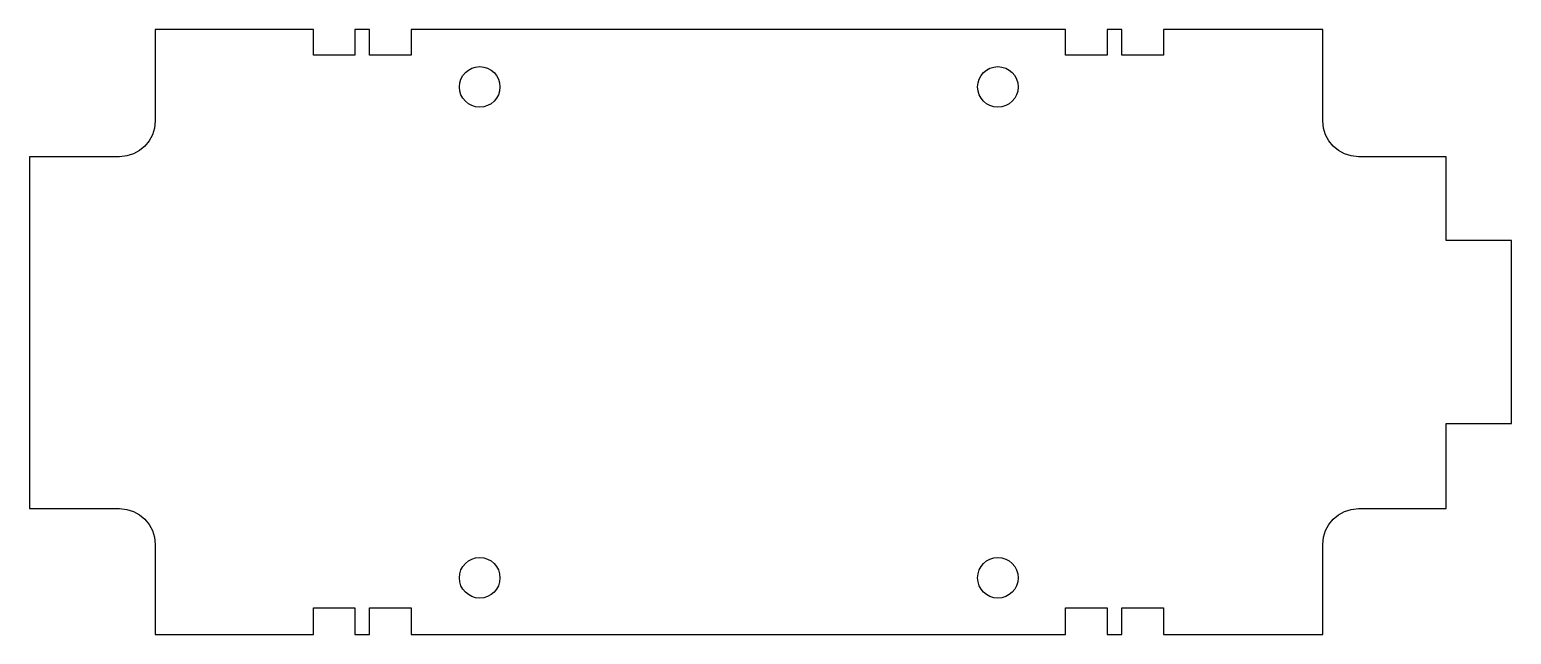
# Model space of a CAD drawing. Extents: x 62.6 to 152.7, y 142.9 to 179.7.
import ezdxf

# ---------------------------------------------------------------- set-up
doc = ezdxf.new("R2010")
doc.units = 0
doc.layers.add('Layer_1', color=7, linetype='CONTINUOUS')

msp = doc.modelspace()

# ---------------------------------------------------------------- linework, layer by layer
at = {"layer": 'Layer_1', "color": 7}
for p, q in [((70.202582, 179.723941), (70.202582, 174.169345)), ((79.824042, 179.723941), (70.202582, 179.723941)), ((70.202582, 179.723941), (70.202582, 179.723941)), ((79.824042, 178.160693), (79.824042, 179.723941)), ((83.245437, 179.723941), (82.354673, 179.723941)), ((82.354673, 179.723941), (82.354673, 178.160693)), ((83.245437, 178.160693), (83.245437, 179.723941)), ((125.580974, 179.723941), (85.775514, 179.723941)), ((85.775514, 179.723941), (85.775514, 178.160693)), ((125.580974, 178.160693), (125.580974, 179.723941)), ((129.001818, 179.723941), (128.111054, 179.723941)), ((128.111054, 179.723941), (128.111054, 178.160693)), ((129.001818, 178.160693), (129.001818, 179.723941)), ((141.225015, 179.723941), (131.531895, 179.723941)), ((131.531895, 179.723941), (131.531895, 178.160693)), ((141.225015, 174.169345), (141.225015, 179.723941)), ((82.354673, 178.160693), (79.824042, 178.160693)), ((85.775514, 178.160693), (83.245437, 178.160693)), ((128.111054, 178.160693), (125.580974, 178.160693)), ((131.531895, 178.160693), (129.001818, 178.160693)), ((88.732136, 176.485656), (88.804083, 176.717425)), ((88.804083, 176.717425), (88.917923, 176.927159)), ((88.917923, 176.927159), (89.068694, 177.109895)), ((89.068694, 177.109895), (89.25143, 177.260666)), ((89.25143, 177.260666), (89.461164, 177.374506)), ((89.461164, 177.374506), (89.692933, 177.446453)), ((89.692933, 177.446453), (89.941774, 177.471543)), ((89.941774, 177.471543), (90.190615, 177.446453)), ((90.190615, 177.446453), (90.422384, 177.374506)), ((90.422384, 177.374506), (90.632118, 177.260666)), ((90.632118, 177.260666), (90.814854, 177.109895)), ((90.814854, 177.109895), (90.965625, 176.927159)), ((90.965625, 176.927159), (91.079465, 176.717425)), ((91.079465, 176.717425), (91.151412, 176.485656)), ((120.255356, 176.485656), (120.327303, 176.717425)), ((120.327303, 176.717425), (120.441143, 176.927159)), ((120.441143, 176.927159), (120.591914, 177.109895)), ((120.591914, 177.109895), (120.774651, 177.260666)), ((120.774651, 177.260666), (120.984384, 177.374506)), ((120.984384, 177.374506), (121.216153, 177.446453)), ((121.216153, 177.446453), (121.464994, 177.471543)), ((121.464994, 177.471543), (121.713835, 177.446453)), ((121.713835, 177.446453), (121.945605, 177.374506)), ((121.945605, 177.374506), (122.155338, 177.260666)), ((122.155338, 177.260666), (122.338074, 177.109895)), ((122.338074, 177.109895), (122.488846, 176.927159)), ((122.488846, 176.927159), (122.602686, 176.717425)), ((122.602686, 176.717425), (122.674633, 176.485656)), ((88.707046, 176.236815), (88.732136, 176.485656)), ((88.732136, 175.987974), (88.707046, 176.236815)), ((88.804083, 175.756204), (88.732136, 175.987974)), ((91.151412, 175.987974), (91.079465, 175.756204)), ((91.151412, 176.485656), (91.176502, 176.236815)), ((91.176502, 176.236815), (91.151412, 175.987974)), ((120.230266, 176.236815), (120.255356, 176.485656)), ((120.255356, 175.987974), (120.230266, 176.236815)), ((120.327303, 175.756204), (120.255356, 175.987974)), ((122.674633, 175.987974), (122.602686, 175.756204)), ((122.674633, 176.485656), (122.699722, 176.236815)), ((122.699722, 176.236815), (122.674633, 175.987974)), ((88.917923, 175.546471), (88.804083, 175.756204)), ((89.068694, 175.363735), (88.917923, 175.546471)), ((89.25143, 175.212963), (89.068694, 175.363735)), ((89.461164, 175.099123), (89.25143, 175.212963)), ((89.692933, 175.027176), (89.461164, 175.099123)), ((89.941774, 175.002087), (89.692933, 175.027176)), ((90.190615, 175.027176), (89.941774, 175.002087)), ((90.422384, 175.099123), (90.190615, 175.027176)), ((90.632118, 175.212963), (90.422384, 175.099123)), ((90.814854, 175.363735), (90.632118, 175.212963)), ((90.965625, 175.546471), (90.814854, 175.363735)), ((91.079465, 175.756204), (90.965625, 175.546471)), ((120.441143, 175.546471), (120.327303, 175.756204)), ((120.591914, 175.363735), (120.441143, 175.546471)), ((120.774651, 175.212963), (120.591914, 175.363735)), ((120.984384, 175.099123), (120.774651, 175.212963)), ((121.216153, 175.027176), (120.984384, 175.099123)), ((121.464994, 175.002087), (121.216153, 175.027176)), ((121.713835, 175.027176), (121.464994, 175.002087)), ((121.945605, 175.099123), (121.713835, 175.027176)), ((122.155338, 175.212963), (121.945605, 175.099123)), ((122.338074, 175.363735), (122.155338, 175.212963)), ((122.488846, 175.546471), (122.338074, 175.363735)), ((122.602686, 175.756204), (122.488846, 175.546471)), ((70.202582, 174.169345), (70.159035, 173.730027)), ((141.269112, 173.730027), (141.225015, 174.169345)), ((70.032255, 173.321575), (69.832715, 172.952262)), ((70.159035, 173.730027), (70.032255, 173.321575)), ((141.395341, 173.321575), (141.269112, 173.730027)), ((141.595431, 172.952262), (141.395341, 173.321575)), ((68.876357, 172.165677), (68.467906, 172.039448)), ((69.245671, 172.365767), (68.876357, 172.165677)), ((69.567582, 172.630351), (69.245671, 172.365767)), ((69.832715, 172.952262), (69.567582, 172.630351)), ((141.860568, 172.630351), (141.595431, 172.952262)), ((142.181926, 172.365767), (141.860568, 172.630351)), ((142.551239, 172.165677), (142.181926, 172.365767)), ((142.960241, 172.039448), (142.551239, 172.165677)), ((68.028587, 171.995351), (62.563289, 171.995351)), ((62.563289, 171.995351), (62.563289, 150.584497)), ((68.467906, 172.039448), (68.028587, 171.995351)), ((143.399009, 171.995351), (142.960241, 172.039448)), ((148.741939, 171.995351), (143.399009, 171.995351)), ((148.741939, 166.888342), (148.741939, 171.995351)), ((152.700215, 166.888342), (148.741939, 166.888342)), ((152.700215, 155.769777), (152.700215, 166.888342)), ((148.741939, 150.584497), (148.741939, 155.769777)), ((148.741939, 155.769777), (152.700215, 155.769777)), ((62.563289, 150.584497), (68.028587, 150.584497)), ((68.028587, 150.584497), (68.467906, 150.5404)), ((68.467906, 150.5404), (68.876357, 150.41417)), ((142.551239, 150.41417), (142.960241, 150.5404)), ((142.960241, 150.5404), (143.399009, 150.584497)), ((143.399009, 150.584497), (148.741939, 150.584497)), ((68.876357, 150.41417), (69.245671, 150.21408)), ((69.245671, 150.21408), (69.567582, 149.948944)), ((69.567582, 149.948944), (69.832715, 149.627586)), ((69.832715, 149.627586), (70.032255, 149.258273)), ((141.395341, 149.258273), (141.595431, 149.627586)), ((141.595431, 149.627586), (141.860568, 149.948944)), ((141.860568, 149.948944), (142.181926, 150.21408)), ((142.181926, 150.21408), (142.551239, 150.41417)), ((70.032255, 149.258273), (70.159035, 148.849821)), ((70.159035, 148.849821), (70.202582, 148.410502)), ((141.225015, 148.410502), (141.269112, 148.849821)), ((141.269112, 148.849821), (141.395341, 149.258273)), ((70.202582, 148.410502), (70.202582, 142.934178)), ((141.225015, 142.934178), (141.225015, 148.410502)), ((88.804083, 146.854512), (88.917923, 147.064246)), ((88.917923, 147.064246), (89.068694, 147.246982)), ((89.068694, 147.246982), (89.25143, 147.397754)), ((89.25143, 147.397754), (89.461164, 147.511594)), ((89.461164, 147.511594), (89.692933, 147.58354)), ((89.692933, 147.58354), (89.941774, 147.60863)), ((89.941774, 147.60863), (90.190615, 147.58354)), ((90.190615, 147.58354), (90.422384, 147.511594)), ((90.422384, 147.511594), (90.632118, 147.397754)), ((90.632118, 147.397754), (90.814854, 147.246982)), ((90.814854, 147.246982), (90.965625, 147.064246)), ((90.965625, 147.064246), (91.079465, 146.854512)), ((120.327303, 146.854512), (120.441143, 147.064246)), ((120.441143, 147.064246), (120.591914, 147.246982)), ((120.591914, 147.246982), (120.774651, 147.397754)), ((120.774651, 147.397754), (120.984384, 147.511594)), ((120.984384, 147.511594), (121.216153, 147.58354)), ((121.216153, 147.58354), (121.464994, 147.60863)), ((121.464994, 147.60863), (121.713835, 147.58354)), ((121.713835, 147.58354), (121.945605, 147.511594)), ((121.945605, 147.511594), (122.155338, 147.397754)), ((122.155338, 147.397754), (122.338074, 147.246982)), ((122.338074, 147.246982), (122.488846, 147.064246)), ((122.488846, 147.064246), (122.602686, 146.854512)), ((88.707046, 146.373902), (88.732136, 146.622743)), ((88.732136, 146.125061), (88.707046, 146.373902)), ((88.732136, 146.622743), (88.804083, 146.854512)), ((88.804083, 145.893292), (88.732136, 146.125061)), ((91.079465, 146.854512), (91.151412, 146.622743)), ((91.151412, 146.125061), (91.079465, 145.893292)), ((91.151412, 146.622743), (91.176502, 146.373902)), ((91.176502, 146.373902), (91.151412, 146.125061)), ((120.230266, 146.373902), (120.255356, 146.622743)), ((120.255356, 146.125061), (120.230266, 146.373902)), ((120.255356, 146.622743), (120.327303, 146.854512)), ((120.327303, 145.893292), (120.255356, 146.125061)), ((122.602686, 146.854512), (122.674633, 146.622743)), ((122.674633, 146.125061), (122.602686, 145.893292)), ((122.674633, 146.622743), (122.699722, 146.373902)), ((122.699722, 146.373902), (122.674633, 146.125061)), ((88.917923, 145.683558), (88.804083, 145.893292)), ((89.068694, 145.500822), (88.917923, 145.683558)), ((89.25143, 145.350051), (89.068694, 145.500822)), ((89.461164, 145.236211), (89.25143, 145.350051)), ((89.692933, 145.164264), (89.461164, 145.236211)), ((89.941774, 145.139174), (89.692933, 145.164264)), ((90.190615, 145.164264), (89.941774, 145.139174)), ((90.422384, 145.236211), (90.190615, 145.164264)), ((90.632118, 145.350051), (90.422384, 145.236211)), ((90.814854, 145.500822), (90.632118, 145.350051)), ((90.965625, 145.683558), (90.814854, 145.500822)), ((91.079465, 145.893292), (90.965625, 145.683558)), ((120.441143, 145.683558), (120.327303, 145.893292)), ((120.591914, 145.500822), (120.441143, 145.683558)), ((120.774651, 145.350051), (120.591914, 145.500822)), ((120.984384, 145.236211), (120.774651, 145.350051)), ((121.216153, 145.164264), (120.984384, 145.236211)), ((121.464994, 145.139174), (121.216153, 145.164264)), ((121.713835, 145.164264), (121.464994, 145.139174)), ((121.945605, 145.236211), (121.713835, 145.164264)), ((122.155338, 145.350051), (121.945605, 145.236211)), ((122.338074, 145.500822), (122.155338, 145.350051)), ((122.488846, 145.683558), (122.338074, 145.500822)), ((122.602686, 145.893292), (122.488846, 145.683558)), ((79.824042, 142.934178), (79.824042, 144.555855)), ((79.824042, 144.555855), (82.354673, 144.555855)), ((82.354673, 144.555855), (82.354673, 142.934178)), ((83.245437, 142.934178), (83.245437, 144.555855)), ((83.245437, 144.555855), (85.775514, 144.555855)), ((85.775514, 144.555855), (85.775514, 142.934178)), ((125.580974, 142.934178), (125.580974, 144.555855)), ((125.580974, 144.555855), (128.111054, 144.555855)), ((128.111054, 144.555855), (128.111054, 142.934178)), ((129.001818, 142.934178), (129.001818, 144.555855)), ((129.001818, 144.555855), (131.531895, 144.555855)), ((131.531895, 144.555855), (131.531895, 142.934178)), ((70.202582, 142.934178), (79.824042, 142.934178)), ((82.354673, 142.934178), (83.245437, 142.934178)), ((85.775514, 142.934178), (125.580974, 142.934178)), ((128.111054, 142.934178), (129.001818, 142.934178)), ((131.531895, 142.934178), (141.225015, 142.934178))]:
    msp.add_line(p, q, dxfattribs=at)

doc.saveas('drawing.dxf')
